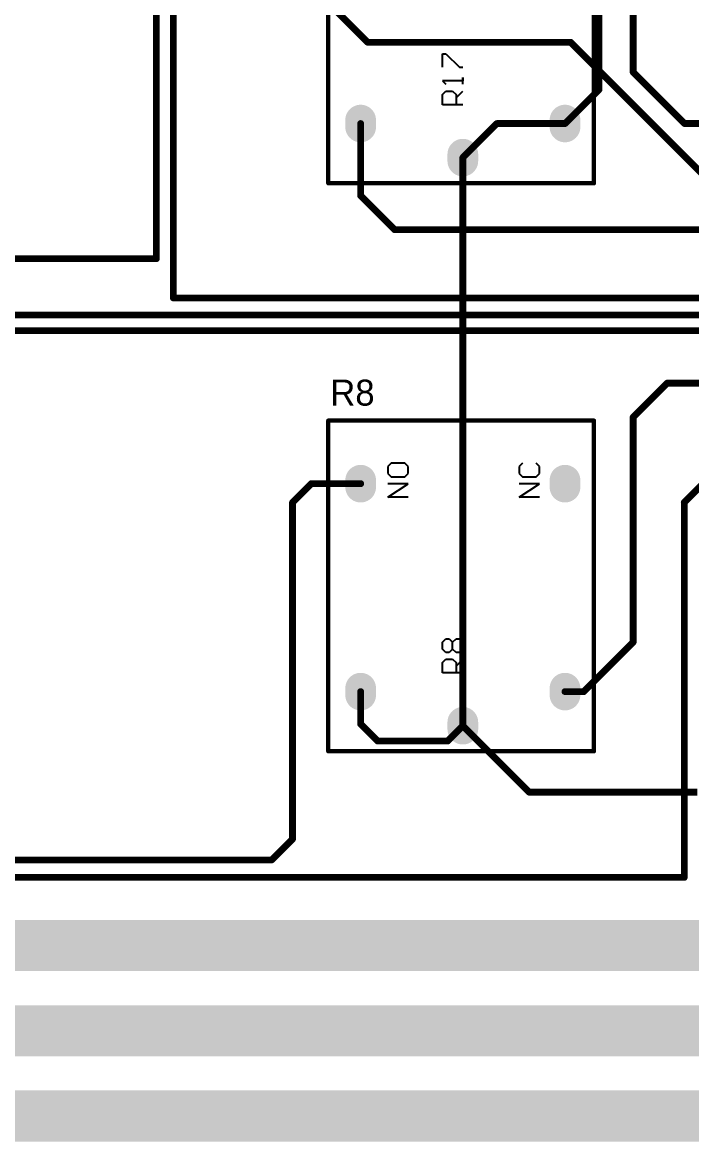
# Model space of a CAD drawing. Header units: millimetres. Extents: x 1.1 to 12.7, y 1.1 to 8.9.
# Drawn here: x 3.997 to 5.545, y 1.093 to 3.679 of the extents above; entities that cross this region are included whole.
import ezdxf

# ---------------------------------------------------------------- set-up
doc = ezdxf.new("R2010")
doc.units = ezdxf.units.MM
doc.header["$MEASUREMENT"] = 0
for name, color, linetype in [('BottomLayer', 5, 'Continuous'), ('BottomSolder', 6, 'Continuous'), ('Mechanical29', 56, 'Continuous'), ('MultiLayer', 9, 'Continuous'), ('PadHoleLayer', 156, 'Continuous'), ('TopLayer', 1, 'Continuous'), ('TopOverlay', 2, 'Continuous'), ('TopSolder', 216, 'Continuous')]:
    doc.layers.add(name, color=color, linetype=linetype)

# ---------------------------------------------------------------- blocks, each defined once
blk = doc.blocks.new('RELAYARP03F_12')
at = {"layer": 'BottomLayer', "const_width": 0.063}
for points in [[(-0.2323, 0.2362), (-0.248, 0.2362)], [(0.248, 0.2362), (0.2323, 0.2362)], [(-0.311, 0), (-0.3268, 0)], [(-0.2323, -0.2362), (-0.248, -0.2362)], [(0.248, -0.2362), (0.2323, -0.2362)]]:
    blk.add_lwpolyline(points, dxfattribs=at)
at = {"layer": 'BottomLayer', "const_width": 0.0315}
for points in [[(-0.2638, 0.2362, 1), (-0.2323, 0.2362, 1)], [(-0.248, 0.2362, 1), (-0.2165, 0.2362, 1)], [(0.2165, 0.2362, 1), (0.248, 0.2362, 1)], [(0.2323, 0.2362, 1), (0.2638, 0.2362, 1)], [(-0.3425, 0, 1), (-0.311, 0, 1)], [(-0.3268, 0, 1), (-0.2953, 0, 1)], [(-0.2638, -0.2362, 1), (-0.2323, -0.2362, 1)], [(-0.248, -0.2362, 1), (-0.2165, -0.2362, 1)], [(0.2165, -0.2362, 1), (0.248, -0.2362, 1)], [(0.2323, -0.2362, 1), (0.2638, -0.2362, 1)]]:
    blk.add_lwpolyline(points, format="xyb", close=True, dxfattribs=at)
at = {"layer": 'BottomSolder', "const_width": 0.071}
for points in [[(-0.2323, 0.2362), (-0.248, 0.2362)], [(0.248, 0.2362), (0.2323, 0.2362)], [(-0.311, 0), (-0.3268, 0)], [(-0.2323, -0.2362), (-0.248, -0.2362)], [(0.248, -0.2362), (0.2323, -0.2362)]]:
    blk.add_lwpolyline(points, dxfattribs=at)
at = {"layer": 'BottomSolder', "const_width": 0.0355}
for points in [[(-0.2658, 0.2362, 1), (-0.2303, 0.2362, 1)], [(-0.25, 0.2362, 1), (-0.2145, 0.2362, 1)], [(0.2145, 0.2362, 1), (0.25, 0.2362, 1)], [(0.2303, 0.2362, 1), (0.2658, 0.2362, 1)], [(-0.3445, 0, 1), (-0.309, 0, 1)], [(-0.3288, 0, 1), (-0.2933, 0, 1)], [(-0.2658, -0.2362, 1), (-0.2303, -0.2362, 1)], [(-0.25, -0.2362, 1), (-0.2145, -0.2362, 1)], [(0.2145, -0.2362, 1), (0.25, -0.2362, 1)], [(0.2303, -0.2362, 1), (0.2658, -0.2362, 1)]]:
    blk.add_lwpolyline(points, format="xyb", close=True, dxfattribs=at)
at = {"layer": 'Mechanical29'}
for p, q in [((0.2087, 0.126), (0.2087, 0.1732)), ((0.2087, 0.1732), (0.2401, 0.126)), ((0.2401, 0.126), (0.2401, 0.1732)), ((0.2638, 0.1732), (0.2559, 0.1653)), ((0.2559, 0.1653), (0.2559, 0.1339)), ((0.2795, 0.1732), (0.2638, 0.1732)), ((0.2874, 0.1653), (0.2795, 0.1732)), ((0.2874, 0.1339), (0.2874, 0.1653)), ((0.2559, 0.1339), (0.2638, 0.126)), ((0.2795, 0.126), (0.2874, 0.1339)), ((0.2638, 0.126), (0.2795, 0.126)), ((-0.1969, 0), (-0.1969, 0.0472)), ((-0.1969, 0.0472), (-0.1732, 0.0472)), ((-0.1732, 0.0472), (-0.1654, 0.0394)), ((-0.1654, 0.0394), (-0.1654, 0.0236)), ((-0.1418, 0.0472), (-0.1496, 0.0394)), ((-0.1418, 0), (-0.1418, 0.0472)), ((-0.1103, 0.0472), (-0.0788, 0.0472)), ((-0.0788, 0.0394), (-0.1103, 0.0079)), ((-0.0788, 0.0472), (-0.0788, 0.0394)), ((-0.1732, 0.0157), (-0.1969, 0.0157)), ((-0.1811, 0.0157), (-0.1654, 0)), ((-0.1654, 0.0236), (-0.1732, 0.0157)), ((-0.1496, 0), (-0.1339, 0)), ((-0.1339, 0), (-0.1418, 0)), ((-0.1103, 0.0079), (-0.1103, 0)), ((0.2087, -0.1772), (0.2087, -0.1299)), ((0.2087, -0.1299), (0.2401, -0.1772)), ((0.2401, -0.1772), (0.2401, -0.1299)), ((0.2638, -0.1299), (0.2559, -0.1378)), ((0.2559, -0.1378), (0.2559, -0.1693)), ((0.2795, -0.1299), (0.2638, -0.1299)), ((0.2874, -0.1378), (0.2795, -0.1299)), ((0.2559, -0.1693), (0.2638, -0.1772)), ((0.2638, -0.1772), (0.2795, -0.1772)), ((0.2795, -0.1772), (0.2874, -0.1693))]:
    blk.add_line(p, q, dxfattribs=at)
at = {"layer": 'Mechanical29', "const_width": 0.01}
for points in [[(-0.378, 0.311), (0.3858, 0.311)], [(-0.378, 0.311), (-0.378, -0.3031)], [(0.3858, 0.311), (0.3858, -0.3031)], [(-0.378, -0.3031), (0.3858, -0.3031)]]:
    blk.add_lwpolyline(points, dxfattribs=at)
at = {"layer": 'Mechanical29', "const_width": 0.005}
for points in [[(-0.3805, 0.311, 1), (-0.3755, 0.311, 1)], [(-0.3805, 0.311, 1), (-0.3755, 0.311, 1)], [(0.3833, 0.311, 1), (0.3883, 0.311, 1)], [(0.3833, 0.311, 1), (0.3883, 0.311, 1)], [(-0.3805, -0.3031, 1), (-0.3755, -0.3031, 1)], [(-0.3805, -0.3031, 1), (-0.3755, -0.3031, 1)], [(0.3833, -0.3031, 1), (0.3883, -0.3031, 1)], [(0.3833, -0.3031, 1), (0.3883, -0.3031, 1)]]:
    blk.add_lwpolyline(points, format="xyb", close=True, dxfattribs=at)
at = {"layer": 'MultiLayer', "const_width": 0.063}
for points in [[(-0.2323, 0.2362), (-0.248, 0.2362)], [(0.248, 0.2362), (0.2323, 0.2362)], [(-0.311, 0), (-0.3268, 0)], [(-0.2323, -0.2362), (-0.248, -0.2362)], [(0.248, -0.2362), (0.2323, -0.2362)]]:
    blk.add_lwpolyline(points, dxfattribs=at)
at = {"layer": 'MultiLayer', "const_width": 0.0315}
for points in [[(-0.2638, 0.2362, 1), (-0.2323, 0.2362, 1)], [(-0.248, 0.2362, 1), (-0.2165, 0.2362, 1)], [(0.2165, 0.2362, 1), (0.248, 0.2362, 1)], [(0.2323, 0.2362, 1), (0.2638, 0.2362, 1)], [(-0.3425, 0, 1), (-0.311, 0, 1)], [(-0.3268, 0, 1), (-0.2953, 0, 1)], [(-0.2638, -0.2362, 1), (-0.2323, -0.2362, 1)], [(-0.248, -0.2362, 1), (-0.2165, -0.2362, 1)], [(0.2165, -0.2362, 1), (0.248, -0.2362, 1)], [(0.2323, -0.2362, 1), (0.2638, -0.2362, 1)]]:
    blk.add_lwpolyline(points, format="xyb", close=True, dxfattribs=at)
at = {"layer": 'PadHoleLayer', "const_width": 0.0295}
for points in [[(-0.2549, 0.2362, 1), (-0.2254, 0.2362, 1)], [(0.2254, 0.2362, 1), (0.2549, 0.2362, 1)], [(-0.3337, 0, 1), (-0.3041, 0, 1)], [(-0.2549, -0.2362, 1), (-0.2254, -0.2362, 1)], [(0.2254, -0.2362, 1), (0.2549, -0.2362, 1)]]:
    blk.add_lwpolyline(points, format="xyb", close=True, dxfattribs=at)
at = {"layer": 'TopLayer', "const_width": 0.063}
for points in [[(-0.2323, 0.2362), (-0.248, 0.2362)], [(0.248, 0.2362), (0.2323, 0.2362)], [(-0.311, 0), (-0.3268, 0)], [(-0.2323, -0.2362), (-0.248, -0.2362)], [(0.248, -0.2362), (0.2323, -0.2362)]]:
    blk.add_lwpolyline(points, dxfattribs=at)
at = {"layer": 'TopLayer', "const_width": 0.0315}
for points in [[(-0.2638, 0.2362, 1), (-0.2323, 0.2362, 1)], [(-0.248, 0.2362, 1), (-0.2165, 0.2362, 1)], [(0.2165, 0.2362, 1), (0.248, 0.2362, 1)], [(0.2323, 0.2362, 1), (0.2638, 0.2362, 1)], [(-0.3425, 0, 1), (-0.311, 0, 1)], [(-0.3268, 0, 1), (-0.2953, 0, 1)], [(-0.2638, -0.2362, 1), (-0.2323, -0.2362, 1)], [(-0.248, -0.2362, 1), (-0.2165, -0.2362, 1)], [(0.2165, -0.2362, 1), (0.248, -0.2362, 1)], [(0.2323, -0.2362, 1), (0.2638, -0.2362, 1)]]:
    blk.add_lwpolyline(points, format="xyb", close=True, dxfattribs=at)
at = {"layer": 'TopOverlay'}
for p, q in [((0.2087, 0.126), (0.2087, 0.1732)), ((0.2087, 0.1732), (0.2401, 0.126)), ((0.2401, 0.126), (0.2401, 0.1732)), ((0.2638, 0.1732), (0.2559, 0.1653)), ((0.2559, 0.1653), (0.2559, 0.1339)), ((0.2795, 0.1732), (0.2638, 0.1732)), ((0.2874, 0.1653), (0.2795, 0.1732)), ((0.2874, 0.1339), (0.2874, 0.1653)), ((0.2559, 0.1339), (0.2638, 0.126)), ((0.2795, 0.126), (0.2874, 0.1339)), ((0.2638, 0.126), (0.2795, 0.126)), ((0.2087, -0.1772), (0.2087, -0.1299)), ((0.2087, -0.1299), (0.2401, -0.1772)), ((0.2401, -0.1772), (0.2401, -0.1299)), ((0.2638, -0.1299), (0.2559, -0.1378)), ((0.2559, -0.1378), (0.2559, -0.1693)), ((0.2795, -0.1299), (0.2638, -0.1299)), ((0.2874, -0.1378), (0.2795, -0.1299)), ((0.2559, -0.1693), (0.2638, -0.1772)), ((0.2638, -0.1772), (0.2795, -0.1772)), ((0.2795, -0.1772), (0.2874, -0.1693))]:
    blk.add_line(p, q, dxfattribs=at)
at = {"layer": 'TopOverlay', "const_width": 0.01}
for points in [[(-0.378, 0.311), (-0.378, -0.3031)], [(-0.378, 0.311), (0.3858, 0.311)], [(0.3858, 0.311), (0.3858, -0.3031)], [(-0.378, -0.3031), (0.3858, -0.3031)]]:
    blk.add_lwpolyline(points, dxfattribs=at)
at = {"layer": 'TopOverlay', "const_width": 0.005}
for points in [[(-0.3805, 0.311, 1), (-0.3755, 0.311, 1)], [(-0.3805, 0.311, 1), (-0.3755, 0.311, 1)], [(0.3833, 0.311, 1), (0.3883, 0.311, 1)], [(0.3833, 0.311, 1), (0.3883, 0.311, 1)], [(-0.3805, -0.3031, 1), (-0.3755, -0.3031, 1)], [(-0.3805, -0.3031, 1), (-0.3755, -0.3031, 1)], [(0.3833, -0.3031, 1), (0.3883, -0.3031, 1)], [(0.3833, -0.3031, 1), (0.3883, -0.3031, 1)]]:
    blk.add_lwpolyline(points, format="xyb", close=True, dxfattribs=at)
at = {"layer": 'TopSolder', "const_width": 0.071}
for points in [[(-0.2323, 0.2362), (-0.248, 0.2362)], [(0.248, 0.2362), (0.2323, 0.2362)], [(-0.311, 0), (-0.3268, 0)], [(-0.2323, -0.2362), (-0.248, -0.2362)], [(0.248, -0.2362), (0.2323, -0.2362)]]:
    blk.add_lwpolyline(points, dxfattribs=at)
at = {"layer": 'TopSolder', "const_width": 0.0355}
for points in [[(-0.2658, 0.2362, 1), (-0.2303, 0.2362, 1)], [(-0.25, 0.2362, 1), (-0.2145, 0.2362, 1)], [(0.2145, 0.2362, 1), (0.25, 0.2362, 1)], [(0.2303, 0.2362, 1), (0.2658, 0.2362, 1)], [(-0.3445, 0, 1), (-0.309, 0, 1)], [(-0.3288, 0, 1), (-0.2933, 0, 1)], [(-0.2658, -0.2362, 1), (-0.2303, -0.2362, 1)], [(-0.25, -0.2362, 1), (-0.2145, -0.2362, 1)], [(0.2145, -0.2362, 1), (0.25, -0.2362, 1)], [(0.2303, -0.2362, 1), (0.2658, -0.2362, 1)]]:
    blk.add_lwpolyline(points, format="xyb", close=True, dxfattribs=at)
blk = doc.blocks.new('RELAYARP03F_21')
at = {"layer": 'BottomLayer', "const_width": 0.063}
for points in [[(-0.2323, 0.2362), (-0.248, 0.2362)], [(0.248, 0.2362), (0.2323, 0.2362)], [(-0.311, 0), (-0.3268, 0)], [(-0.2323, -0.2362), (-0.248, -0.2362)], [(0.248, -0.2362), (0.2323, -0.2362)]]:
    blk.add_lwpolyline(points, dxfattribs=at)
at = {"layer": 'BottomLayer', "const_width": 0.0315}
for points in [[(-0.2638, 0.2362, 1), (-0.2323, 0.2362, 1)], [(-0.248, 0.2362, 1), (-0.2165, 0.2362, 1)], [(0.2165, 0.2362, 1), (0.248, 0.2362, 1)], [(0.2323, 0.2362, 1), (0.2638, 0.2362, 1)], [(-0.3425, 0, 1), (-0.311, 0, 1)], [(-0.3268, 0, 1), (-0.2953, 0, 1)], [(-0.2638, -0.2362, 1), (-0.2323, -0.2362, 1)], [(-0.248, -0.2362, 1), (-0.2165, -0.2362, 1)], [(0.2165, -0.2362, 1), (0.248, -0.2362, 1)], [(0.2323, -0.2362, 1), (0.2638, -0.2362, 1)]]:
    blk.add_lwpolyline(points, format="xyb", close=True, dxfattribs=at)
at = {"layer": 'BottomSolder', "const_width": 0.071}
for points in [[(-0.2323, 0.2362), (-0.248, 0.2362)], [(0.248, 0.2362), (0.2323, 0.2362)], [(-0.311, 0), (-0.3268, 0)], [(-0.2323, -0.2362), (-0.248, -0.2362)], [(0.248, -0.2362), (0.2323, -0.2362)]]:
    blk.add_lwpolyline(points, dxfattribs=at)
at = {"layer": 'BottomSolder', "const_width": 0.0355}
for points in [[(-0.2658, 0.2362, 1), (-0.2303, 0.2362, 1)], [(-0.25, 0.2362, 1), (-0.2145, 0.2362, 1)], [(0.2145, 0.2362, 1), (0.25, 0.2362, 1)], [(0.2303, 0.2362, 1), (0.2658, 0.2362, 1)], [(-0.3445, 0, 1), (-0.309, 0, 1)], [(-0.3288, 0, 1), (-0.2933, 0, 1)], [(-0.2658, -0.2362, 1), (-0.2303, -0.2362, 1)], [(-0.25, -0.2362, 1), (-0.2145, -0.2362, 1)], [(0.2145, -0.2362, 1), (0.25, -0.2362, 1)], [(0.2303, -0.2362, 1), (0.2658, -0.2362, 1)]]:
    blk.add_lwpolyline(points, format="xyb", close=True, dxfattribs=at)
at = {"layer": 'Mechanical29'}
for p, q in [((0.2087, 0.126), (0.2087, 0.1732)), ((0.2087, 0.1732), (0.2401, 0.126)), ((0.2401, 0.126), (0.2401, 0.1732)), ((0.2638, 0.1732), (0.2559, 0.1653)), ((0.2559, 0.1653), (0.2559, 0.1339)), ((0.2795, 0.1732), (0.2638, 0.1732)), ((0.2874, 0.1653), (0.2795, 0.1732)), ((0.2874, 0.1339), (0.2874, 0.1653)), ((0.2559, 0.1339), (0.2638, 0.126)), ((0.2795, 0.126), (0.2874, 0.1339)), ((0.2638, 0.126), (0.2795, 0.126)), ((-0.1969, 0), (-0.1969, 0.0472)), ((-0.1969, 0.0472), (-0.1732, 0.0472)), ((-0.1732, 0.0472), (-0.1654, 0.0394)), ((-0.1654, 0.0394), (-0.1654, 0.0236)), ((-0.1496, 0.0394), (-0.1418, 0.0472)), ((-0.1496, 0.0315), (-0.1496, 0.0394)), ((-0.1418, 0.0236), (-0.1496, 0.0315)), ((-0.1418, 0.0472), (-0.126, 0.0472)), ((-0.126, 0.0472), (-0.1181, 0.0394)), ((-0.1181, 0.0315), (-0.126, 0.0236)), ((-0.1181, 0.0394), (-0.1181, 0.0315)), ((-0.1732, 0.0157), (-0.1969, 0.0157)), ((-0.1811, 0.0157), (-0.1654, 0)), ((-0.1654, 0.0236), (-0.1732, 0.0157)), ((-0.1496, 0.0157), (-0.1418, 0.0236)), ((-0.1496, 0.0079), (-0.1496, 0.0157)), ((-0.1418, 0), (-0.1496, 0.0079)), ((-0.1418, 0.0236), (-0.126, 0.0236)), ((-0.126, 0), (-0.1418, 0)), ((-0.126, 0.0236), (-0.1181, 0.0157)), ((-0.1181, 0.0079), (-0.126, 0)), ((-0.1181, 0.0157), (-0.1181, 0.0079)), ((0.2087, -0.1772), (0.2087, -0.1299)), ((0.2087, -0.1299), (0.2401, -0.1772)), ((0.2401, -0.1772), (0.2401, -0.1299)), ((0.2638, -0.1299), (0.2559, -0.1378)), ((0.2559, -0.1378), (0.2559, -0.1693)), ((0.2795, -0.1299), (0.2638, -0.1299)), ((0.2874, -0.1378), (0.2795, -0.1299)), ((0.2559, -0.1693), (0.2638, -0.1772)), ((0.2638, -0.1772), (0.2795, -0.1772)), ((0.2795, -0.1772), (0.2874, -0.1693))]:
    blk.add_line(p, q, dxfattribs=at)
at = {"layer": 'Mechanical29', "const_width": 0.01}
for points in [[(-0.378, 0.311), (0.3858, 0.311)], [(-0.378, 0.311), (-0.378, -0.3031)], [(0.3858, 0.311), (0.3858, -0.3031)], [(-0.378, -0.3031), (0.3858, -0.3031)]]:
    blk.add_lwpolyline(points, dxfattribs=at)
at = {"layer": 'Mechanical29', "const_width": 0.005}
for points in [[(-0.3805, 0.311, 1), (-0.3755, 0.311, 1)], [(-0.3805, 0.311, 1), (-0.3755, 0.311, 1)], [(0.3833, 0.311, 1), (0.3883, 0.311, 1)], [(0.3833, 0.311, 1), (0.3883, 0.311, 1)], [(-0.3805, -0.3031, 1), (-0.3755, -0.3031, 1)], [(-0.3805, -0.3031, 1), (-0.3755, -0.3031, 1)], [(0.3833, -0.3031, 1), (0.3883, -0.3031, 1)], [(0.3833, -0.3031, 1), (0.3883, -0.3031, 1)]]:
    blk.add_lwpolyline(points, format="xyb", close=True, dxfattribs=at)
at = {"layer": 'MultiLayer', "const_width": 0.063}
for points in [[(-0.2323, 0.2362), (-0.248, 0.2362)], [(0.248, 0.2362), (0.2323, 0.2362)], [(-0.311, 0), (-0.3268, 0)], [(-0.2323, -0.2362), (-0.248, -0.2362)], [(0.248, -0.2362), (0.2323, -0.2362)]]:
    blk.add_lwpolyline(points, dxfattribs=at)
at = {"layer": 'MultiLayer', "const_width": 0.0315}
for points in [[(-0.2638, 0.2362, 1), (-0.2323, 0.2362, 1)], [(-0.248, 0.2362, 1), (-0.2165, 0.2362, 1)], [(0.2165, 0.2362, 1), (0.248, 0.2362, 1)], [(0.2323, 0.2362, 1), (0.2638, 0.2362, 1)], [(-0.3425, 0, 1), (-0.311, 0, 1)], [(-0.3268, 0, 1), (-0.2953, 0, 1)], [(-0.2638, -0.2362, 1), (-0.2323, -0.2362, 1)], [(-0.248, -0.2362, 1), (-0.2165, -0.2362, 1)], [(0.2165, -0.2362, 1), (0.248, -0.2362, 1)], [(0.2323, -0.2362, 1), (0.2638, -0.2362, 1)]]:
    blk.add_lwpolyline(points, format="xyb", close=True, dxfattribs=at)
at = {"layer": 'PadHoleLayer', "const_width": 0.0295}
for points in [[(-0.2549, 0.2362, 1), (-0.2254, 0.2362, 1)], [(0.2254, 0.2362, 1), (0.2549, 0.2362, 1)], [(-0.3337, 0, 1), (-0.3041, 0, 1)], [(-0.2549, -0.2362, 1), (-0.2254, -0.2362, 1)], [(0.2254, -0.2362, 1), (0.2549, -0.2362, 1)]]:
    blk.add_lwpolyline(points, format="xyb", close=True, dxfattribs=at)
at = {"layer": 'TopLayer', "const_width": 0.063}
for points in [[(-0.2323, 0.2362), (-0.248, 0.2362)], [(0.248, 0.2362), (0.2323, 0.2362)], [(-0.311, 0), (-0.3268, 0)], [(-0.2323, -0.2362), (-0.248, -0.2362)], [(0.248, -0.2362), (0.2323, -0.2362)]]:
    blk.add_lwpolyline(points, dxfattribs=at)
at = {"layer": 'TopLayer', "const_width": 0.0315}
for points in [[(-0.2638, 0.2362, 1), (-0.2323, 0.2362, 1)], [(-0.248, 0.2362, 1), (-0.2165, 0.2362, 1)], [(0.2165, 0.2362, 1), (0.248, 0.2362, 1)], [(0.2323, 0.2362, 1), (0.2638, 0.2362, 1)], [(-0.3425, 0, 1), (-0.311, 0, 1)], [(-0.3268, 0, 1), (-0.2953, 0, 1)], [(-0.2638, -0.2362, 1), (-0.2323, -0.2362, 1)], [(-0.248, -0.2362, 1), (-0.2165, -0.2362, 1)], [(0.2165, -0.2362, 1), (0.248, -0.2362, 1)], [(0.2323, -0.2362, 1), (0.2638, -0.2362, 1)]]:
    blk.add_lwpolyline(points, format="xyb", close=True, dxfattribs=at)
at = {"layer": 'TopOverlay'}
for p, q in [((0.2087, 0.126), (0.2087, 0.1732)), ((0.2087, 0.1732), (0.2401, 0.126)), ((0.2401, 0.126), (0.2401, 0.1732)), ((0.2638, 0.1732), (0.2559, 0.1653)), ((0.2559, 0.1653), (0.2559, 0.1339)), ((0.2795, 0.1732), (0.2638, 0.1732)), ((0.2874, 0.1653), (0.2795, 0.1732)), ((0.2874, 0.1339), (0.2874, 0.1653)), ((0.2559, 0.1339), (0.2638, 0.126)), ((0.2795, 0.126), (0.2874, 0.1339)), ((0.2638, 0.126), (0.2795, 0.126)), ((0.2087, -0.1772), (0.2087, -0.1299)), ((0.2087, -0.1299), (0.2401, -0.1772)), ((0.2401, -0.1772), (0.2401, -0.1299)), ((0.2638, -0.1299), (0.2559, -0.1378)), ((0.2559, -0.1378), (0.2559, -0.1693)), ((0.2795, -0.1299), (0.2638, -0.1299)), ((0.2874, -0.1378), (0.2795, -0.1299)), ((0.2559, -0.1693), (0.2638, -0.1772)), ((0.2638, -0.1772), (0.2795, -0.1772)), ((0.2795, -0.1772), (0.2874, -0.1693))]:
    blk.add_line(p, q, dxfattribs=at)
at = {"layer": 'TopOverlay', "const_width": 0.01}
for points in [[(-0.378, 0.311), (-0.378, -0.3031)], [(-0.378, 0.311), (0.3858, 0.311)], [(0.3858, 0.311), (0.3858, -0.3031)], [(-0.378, -0.3031), (0.3858, -0.3031)]]:
    blk.add_lwpolyline(points, dxfattribs=at)
at = {"layer": 'TopOverlay', "const_width": 0.005}
for points in [[(-0.3805, 0.311, 1), (-0.3755, 0.311, 1)], [(-0.3805, 0.311, 1), (-0.3755, 0.311, 1)], [(0.3833, 0.311, 1), (0.3883, 0.311, 1)], [(0.3833, 0.311, 1), (0.3883, 0.311, 1)], [(-0.3805, -0.3031, 1), (-0.3755, -0.3031, 1)], [(-0.3805, -0.3031, 1), (-0.3755, -0.3031, 1)], [(0.3833, -0.3031, 1), (0.3883, -0.3031, 1)], [(0.3833, -0.3031, 1), (0.3883, -0.3031, 1)]]:
    blk.add_lwpolyline(points, format="xyb", close=True, dxfattribs=at)
at = {"layer": 'TopSolder', "const_width": 0.071}
for points in [[(-0.2323, 0.2362), (-0.248, 0.2362)], [(0.248, 0.2362), (0.2323, 0.2362)], [(-0.311, 0), (-0.3268, 0)], [(-0.2323, -0.2362), (-0.248, -0.2362)], [(0.248, -0.2362), (0.2323, -0.2362)]]:
    blk.add_lwpolyline(points, dxfattribs=at)
at = {"layer": 'TopSolder', "const_width": 0.0355}
for points in [[(-0.2658, 0.2362, 1), (-0.2303, 0.2362, 1)], [(-0.25, 0.2362, 1), (-0.2145, 0.2362, 1)], [(0.2145, 0.2362, 1), (0.25, 0.2362, 1)], [(0.2303, 0.2362, 1), (0.2658, 0.2362, 1)], [(-0.3445, 0, 1), (-0.309, 0, 1)], [(-0.3288, 0, 1), (-0.2933, 0, 1)], [(-0.2658, -0.2362, 1), (-0.2303, -0.2362, 1)], [(-0.25, -0.2362, 1), (-0.2145, -0.2362, 1)], [(0.2145, -0.2362, 1), (0.25, -0.2362, 1)], [(0.2303, -0.2362, 1), (0.2658, -0.2362, 1)]]:
    blk.add_lwpolyline(points, format="xyb", close=True, dxfattribs=at)

msp = doc.modelspace()

# ---------------------------------------------------------------- linework, layer by layer
at = {"layer": 'BottomLayer', "const_width": 0.0157}
for points in [[(4.3071, 3.1327), (4.3071, 4.6245)], [(5.4094, 3.5639), (5.4094, 4.1052)], [(4.5433, 3.8852), (4.7957, 3.6328)], [(4.3465, 3.0422), (4.3465, 3.8506)], [(4.7957, 3.6328), (5.265, 3.6328)], [(5.265, 3.6328), (5.6587, 3.2391)], [(5.4094, 3.5639), (5.5283, 3.445)], [(4.7795, 3.2785), (4.7795, 3.445)], [(5.5283, 3.445), (5.8425, 3.445)], [(4.7795, 3.2785), (4.8583, 3.1997)], [(4.8583, 3.1997), (7.7323, 3.1997)], [(2.4173, 3.1327), (4.3071, 3.1327)], [(4.3465, 3.0422), (7.2992, 3.0422)], [(2.6535, 3.0029), (6.1181, 3.0029)], [(2.6859, 2.9665), (6.1099, 2.9665)], [(4.7795, 2.058), (4.7795, 2.1328)], [(4.7795, 2.058), (4.8189, 2.0186)], [(4.9803, 2.0186), (5.0157, 2.0541)], [(5.0157, 2.0541), (5.1693, 1.9005)], [(4.8189, 2.0186), (4.9803, 2.0186)], [(5.1693, 1.9005), (5.5578, 1.9005)]]:
    msp.add_lwpolyline(points, dxfattribs=at)
at = {"layer": 'BottomLayer', "const_width": 0.00787}
for points in [[(4.7917, 3.6328, 1), (4.7996, 3.6328, 1)], [(4.7917, 3.6328, 1), (4.7996, 3.6328, 1)], [(5.261, 3.6328, 1), (5.2689, 3.6328, 1)], [(5.261, 3.6328, 1), (5.2689, 3.6328, 1)], [(5.4055, 3.5639, 1), (5.4134, 3.5639, 1)], [(5.4055, 3.5639, 1), (5.4134, 3.5639, 1)], [(4.7756, 3.445, 1), (4.7835, 3.445, 1)], [(5.5244, 3.445, 1), (5.5323, 3.445, 1)], [(5.5244, 3.445, 1), (5.5323, 3.445, 1)], [(4.7756, 3.2785, 1), (4.7835, 3.2785, 1)], [(4.7756, 3.2785, 1), (4.7835, 3.2785, 1)], [(4.8543, 3.1997, 1), (4.8622, 3.1997, 1)], [(4.8543, 3.1997, 1), (4.8622, 3.1997, 1)], [(4.3031, 3.1327, 1), (4.311, 3.1327, 1)], [(4.3031, 3.1327, 1), (4.311, 3.1327, 1)], [(4.3425, 3.0422, 1), (4.3504, 3.0422, 1)], [(4.3425, 3.0422, 1), (4.3504, 3.0422, 1)], [(4.7756, 2.1328, 1), (4.7835, 2.1328, 1)], [(4.7756, 2.058, 1), (4.7835, 2.058, 1)], [(4.7756, 2.058, 1), (4.7835, 2.058, 1)], [(5.0118, 2.0541, 1), (5.0197, 2.0541, 1)], [(5.0118, 2.0541, 1), (5.0197, 2.0541, 1)], [(4.815, 2.0186, 1), (4.8228, 2.0186, 1)], [(4.815, 2.0186, 1), (4.8228, 2.0186, 1)], [(4.9764, 2.0186, 1), (4.9843, 2.0186, 1)], [(4.9764, 2.0186, 1), (4.9843, 2.0186, 1)], [(5.1654, 1.9005, 1), (5.1732, 1.9005, 1)], [(5.1654, 1.9005, 1), (5.1732, 1.9005, 1)]]:
    msp.add_lwpolyline(points, format="xyb", close=True, dxfattribs=at)
at = {"layer": 'TopLayer'}
for points, const_width in [([(5.3307, 3.5237), (5.3307, 4.6056)], 0.0157), ([(5.252, 3.445), (5.3307, 3.5237)], 0.0157), ([(5.0157, 3.3663), (5.0945, 3.445)], 0.0157), ([(5.0945, 3.445), (5.252, 3.445)], 0.0157), ([(5.0157, 2.0541), (5.0157, 3.3663)], 0.0157), ([(5.4094, 2.7667), (5.4882, 2.8454)], 0.0157), ([(5.4882, 2.8454), (6.2756, 2.8454)], 0.0157), ([(5.4094, 2.247), (5.4094, 2.7667)], 0.0157), ([(4.622, 2.5698), (4.6654, 2.6131)], 0.0157), ([(4.6654, 2.6131), (4.7795, 2.6131)], 0.0157), ([(5.5276, 2.5698), (5.5669, 2.6092)], 0.0157), ([(4.622, 1.7924), (4.622, 2.5698)], 0.0157), ([(5.5276, 1.7037), (5.5276, 2.5698)], 0.0157), ([(5.2953, 2.1328), (5.4094, 2.247)], 0.0157), ([(5.252, 2.1328), (5.2953, 2.1328)], 0.0157), ([(4.5737, 1.744), (4.622, 1.7924)], 0.0157), ([(2.9636, 1.744), (4.5737, 1.744)], 0.0157), ([(2.8898, 1.7037), (5.5276, 1.7037)], 0.0157), ([(2.8504, 1.5462), (6.3543, 1.5462)], 0.1181), ([(3.874, 1.3493), (6.3937, 1.3493)], 0.1181), ([(2.6142, 1.1525), (6.4331, 1.1525)], 0.1181)]:
    msp.add_lwpolyline(points, dxfattribs=dict(at, const_width=const_width))
at = {"layer": 'TopLayer', "const_width": 0.00787}
for points in [[(5.3268, 3.5237, 1), (5.3346, 3.5237, 1)], [(5.3268, 3.5237, 1), (5.3346, 3.5237, 1)], [(5.0906, 3.445, 1), (5.0984, 3.445, 1)], [(5.0906, 3.445, 1), (5.0984, 3.445, 1)], [(5.248, 3.445, 1), (5.2559, 3.445, 1)], [(5.248, 3.445, 1), (5.2559, 3.445, 1)], [(5.0118, 3.3663, 1), (5.0197, 3.3663, 1)], [(5.0118, 3.3663, 1), (5.0197, 3.3663, 1)], [(5.4843, 2.8454, 1), (5.4921, 2.8454, 1)], [(5.4843, 2.8454, 1), (5.4921, 2.8454, 1)], [(5.4055, 2.7667, 1), (5.4134, 2.7667, 1)], [(5.4055, 2.7667, 1), (5.4134, 2.7667, 1)], [(4.6614, 2.6131, 1), (4.6693, 2.6131, 1)], [(4.6614, 2.6131, 1), (4.6693, 2.6131, 1)], [(4.7756, 2.6131, 1), (4.7835, 2.6131, 1)], [(4.6181, 2.5698, 1), (4.626, 2.5698, 1)], [(4.6181, 2.5698, 1), (4.626, 2.5698, 1)], [(5.5236, 2.5698, 1), (5.5315, 2.5698, 1)], [(5.5236, 2.5698, 1), (5.5315, 2.5698, 1)], [(5.4055, 2.247, 1), (5.4134, 2.247, 1)], [(5.4055, 2.247, 1), (5.4134, 2.247, 1)], [(5.248, 2.1328, 1), (5.2559, 2.1328, 1)], [(5.2913, 2.1328, 1), (5.2992, 2.1328, 1)], [(5.2913, 2.1328, 1), (5.2992, 2.1328, 1)], [(5.0118, 2.0541, 1), (5.0197, 2.0541, 1)], [(4.6181, 1.7924, 1), (4.626, 1.7924, 1)], [(4.6181, 1.7924, 1), (4.626, 1.7924, 1)], [(4.5697, 1.744, 1), (4.5776, 1.744, 1)], [(4.5697, 1.744, 1), (4.5776, 1.744, 1)], [(5.5236, 1.7037, 1), (5.5315, 1.7037, 1)], [(5.5236, 1.7037, 1), (5.5315, 1.7037, 1)]]:
    msp.add_lwpolyline(points, format="xyb", close=True, dxfattribs=at)

# ---------------------------------------------------------------- block references
at = {"rotation": 90}
for name, p in [('RELAYARP03F_12', (5.0157, 3.6852)), ('RELAYARP03F_21', (5.0157, 2.373))]:
    msp.add_blockref(name, p, dxfattribs=at)

# ---------------------------------------------------------------- texts
at = {"layer": 'TopOverlay'}
msp.add_text('R8', height=0.06, dxfattribs=at).set_placement((4.7092, 2.7935))

doc.saveas('drawing.dxf')
